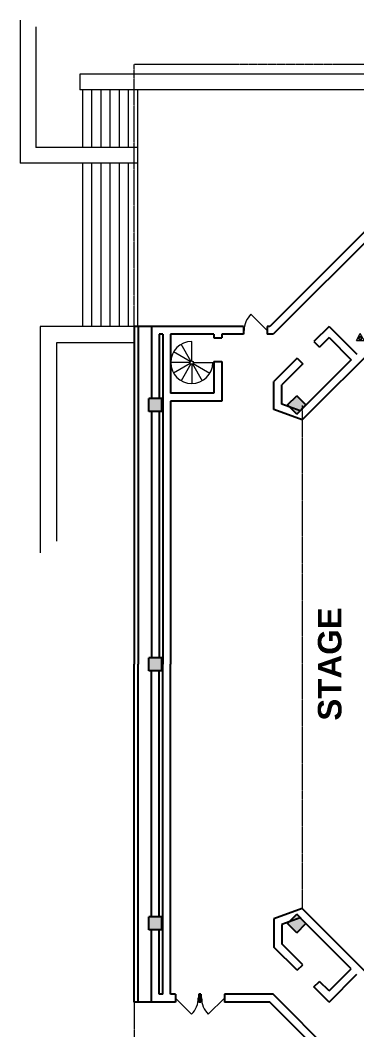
# Model space of a CAD drawing. Header units: inches. Extents: x -68 to 10561, y -2 to 2943.
# Drawn here: x 788 to 1302, y 824 to 2367 of the extents above; entities that cross this region are included whole.
import ezdxf
from ezdxf.enums import TextEntityAlignment as Align

# ---------------------------------------------------------------- set-up
doc = ezdxf.new("R2010")
doc.units = ezdxf.units.IN
doc.header["$MEASUREMENT"] = 0
doc.linetypes.add('DASHED', pattern=[0.75, 0.5, -0.25])
doc.layers.get('0').update_dxf_attribs({"linetype": 'CONTINUOUS', "lineweight": 5})
for name, color, linetype, lineweight in [('1_A-ANNO-TEXT-MISC', 4, 'CONTINUOUS', 5), ('1_A-CLNG-SUSP', 15, 'DASHED', 5), ('1_A-COLS-HTCH', 8, 'CONTINUOUS', 5), ('1_A-COLS-OTLN', 7, 'CONTINUOUS', 25), ('1_A-DOOR-SWNG', 124, 'CONTINUOUS', 5), ('1_A-FLOR-STRS', 134, 'CONTINUOUS', 5), ('1_A-WALL-FULL', 7, 'CONTINUOUS', 25), ('1_F-PROT-EQPM-EXT', 1, 'CONTINUOUS', 5), ('1_L-SITE', 13, 'CONTINUOUS', 5)]:
    doc.layers.add(name, color=color, linetype=linetype, lineweight=lineweight)
doc.styles.add('LBL1', font='swisseb.ttf')

# ---------------------------------------------------------------- blocks, each defined once
blk = doc.blocks.new('FEXT-SYM')
for p, q in [((-3, 0), (0, 5.2)), ((-3, 0), (3, 0)), ((-1.27, 1), (0, 3.2)), ((-1.27, 1), (1.27, 1)), ((3, 0), (0, 5.2)), ((1.27, 1), (0, 3.2))]:
    blk.add_line(p, q)

msp = doc.modelspace()

# ---------------------------------------------------------------- hatches: boundary and pattern name
at = {"layer": '1_A-COLS-HTCH'}
for points in [[(1210.4, 1764.7), (1224.5, 1778.9), (1210.4, 1793), (1196.2, 1778.9)], [(1004.4, 1768.9), (1004.4, 1788.9), (984.4, 1788.9), (984.4, 1768.9)], [(1004.4, 1372.9), (1004.4, 1392.9), (984.4, 1392.9), (984.4, 1372.9)], [(1004.4, 976.9), (1004.4, 996.9), (984.4, 996.9), (984.4, 976.9)], [(1210.4, 972.7), (1224.5, 986.9), (1210.4, 1001), (1196.2, 986.9)]]:
    msp.add_hatch(color=256, dxfattribs=at).paths.add_polyline_path(points)

# ---------------------------------------------------------------- linework, layer by layer
at = {"layer": '1_A-CLNG-SUSP'}
for p, q in [((962.4, 1898.9), (962.4, 2299)), ((1333.5, 2299), (962.4, 2299)), ((1218.8, 1778), (1218.8, 1009.5)), ((962.4, 866.9), (962.4, 470))]:
    msp.add_line(p, q, dxfattribs=at)
at = {"layer": '1_A-COLS-OTLN'}
for p, q in [((1196.2, 1778.9), (1210.4, 1793)), ((1224.5, 1778.9), (1210.4, 1793)), ((1004.4, 1788.9), (984.4, 1788.9)), ((984.4, 1768.9), (984.4, 1788.9)), ((1004.4, 1768.9), (1004.4, 1788.9)), ((1210.4, 1764.7), (1196.2, 1778.9)), ((1210.4, 1764.7), (1224.5, 1778.9)), ((1004.4, 1768.9), (984.4, 1768.9)), ((1004.4, 1392.9), (984.4, 1392.9)), ((984.4, 1372.9), (984.4, 1392.9)), ((1004.4, 1372.9), (1004.4, 1392.9)), ((1004.4, 1372.9), (984.4, 1372.9)), ((1004.4, 996.9), (984.4, 996.9)), ((984.4, 976.9), (984.4, 996.9)), ((1004.4, 976.9), (1004.4, 996.9)), ((1196.2, 986.9), (1210.4, 1001)), ((1224.5, 986.9), (1210.4, 1001)), ((1004.4, 976.9), (984.4, 976.9)), ((1210.4, 972.7), (1196.2, 986.9)), ((1210.4, 972.7), (1224.5, 986.9))]:
    msp.add_line(p, q, dxfattribs=at)
at = {"layer": '1_A-DOOR-SWNG'}
for p, q in [((1165.2, 1892.9), (1140.4, 1917.6)), ((1025.1, 872.9), (1049.9, 848.1)), ((1100.1, 872.9), (1075.4, 848.1))]:
    msp.add_line(p, q, dxfattribs=at)
for centre, start, end in [((1165.2, 1892.9), 135, 180.5366), ((1025.1, 872.9), 315, 0.5366), ((1100.1, 872.9), 179.4634, 225)]:
    msp.add_arc(centre, 35, start, end, dxfattribs=at)
at = {"layer": '1_A-FLOR-STRS'}
for p, q in [((883.6, 2172.3), (883.6, 2260.3)), ((897.6, 2172.3), (897.6, 2260.3)), ((911.6, 2172.3), (911.6, 2260.3)), ((925.6, 2172.3), (925.6, 2260.3)), ((939.6, 2172.3), (939.6, 2260.3)), ((953.6, 2172.3), (953.6, 2260.3)), ((967.6, 2172.3), (967.6, 2260.3)), ((883.6, 1899.5), (883.6, 2148.3)), ((897.6, 1899.5), (897.6, 2148.3)), ((911.6, 1899.5), (911.6, 2148.3)), ((925.6, 1899.5), (925.6, 2148.3)), ((939.6, 1899.5), (939.6, 2148.3)), ((953.6, 1899.5), (953.6, 2148.3)), ((967.6, 1899.5), (967.6, 2148.3)), ((1048.8, 1846), (1034, 1871.6)), ((1050.1, 1846.3), (1050.1, 1875.9)), ((1047.9, 1845.1), (1022.2, 1859.9)), ((1047.5, 1843.8), (1017.9, 1843.8)), ((1047.9, 1842.5), (1022.2, 1827.7)), ((1048.8, 1841.6), (1034, 1816)), ((1050.1, 1841.3), (1050.1, 1811.7)), ((1051.3, 1841.6), (1066.1, 1816)), ((1052.2, 1842.5), (1077.9, 1827.7)), ((1052.6, 1843.8), (1082.2, 1843.8))]:
    msp.add_line(p, q, dxfattribs=at)
msp.add_circle((1050.1, 1843.8), 2.51, dxfattribs=at)
msp.add_arc((1050.1, 1843.8), 32.1, 90, 0, dxfattribs=at)
at = {"layer": '1_A-WALL-FULL'}
for p, q in [((1349, 2078.6), (1169.2, 1898.9)), ((1541.2, 2078.6), (1218.8, 1756.2)), ((1353.9, 2066.6), (1174.2, 1886.9)), ((1129.2, 1898.9), (962.4, 1898.9)), ((962.4, 1898.9), (962.4, 1382.9)), ((968.4, 1898.9), (968.4, 1382.9)), ((988.4, 1898.9), (988.4, 1788.9)), ((1129.2, 1898.9), (1129.2, 1886.9)), ((1165.2, 1898.9), (1165.2, 1886.9)), ((1169.2, 1898.9), (1165.2, 1898.9)), ((1259.7, 1898.9), (1236.6, 1875.8)), ((1259.7, 1898.9), (1302.1, 1856.5)), ((1005.8, 1886.9), (1000.4, 1886.9)), ((1000.4, 1886.9), (1000.4, 1788.9)), ((1005.8, 1886.9), (1005.8, 1382.9)), ((1083.8, 1886.9), (1017.8, 1886.9)), ((1017.8, 1886.9), (1017.8, 1796.9)), ((1017.8, 1886.9), (1017.8, 1796.9)), ((1083.8, 1886.9), (1083.8, 1881.5)), ((1095.8, 1886.9), (1095.8, 1881.5)), ((1129.2, 1886.9), (1095.8, 1886.9)), ((1174.2, 1886.9), (1165.2, 1886.9)), ((1259.7, 1881.9), (1245.1, 1867.3)), ((1259.7, 1881.9), (1293.6, 1848)), ((1083.8, 1881.5), (1095.8, 1881.5)), ((1236.6, 1875.8), (1245.1, 1867.3)), ((1083.8, 1845.5), (1083.8, 1796.9)), ((1083.8, 1845.5), (1095.8, 1845.5)), ((1095.8, 1845.5), (1095.8, 1784.9)), ((1211.2, 1850.4), (1175.6, 1814.8)), ((1219.6, 1841.9), (1187.6, 1809.8)), ((1211.2, 1850.4), (1219.6, 1841.9)), ((1293.6, 1848), (1215.7, 1770.1)), ((1175.6, 1771.9), (1175.6, 1814.8)), ((1187.6, 1780.3), (1187.6, 1809.8)), ((1083.8, 1796.9), (1017.8, 1796.9)), ((1095.8, 1784.9), (1017.8, 1784.9)), ((1017.8, 1784.9), (1017.8, 1382.9)), ((1215.7, 1770.1), (1187.6, 1780.3)), ((988.4, 1768.9), (988.4, 1392.9)), ((1000.4, 1768.9), (1000.4, 1392.9)), ((1218.8, 1756.2), (1175.6, 1771.9)), ((962.4, 866.9), (962.4, 1382.9)), ((968.4, 866.9), (968.4, 1382.9)), ((988.4, 996.9), (988.4, 1372.9)), ((1000.4, 996.9), (1000.4, 1372.9)), ((1005.8, 878.9), (1005.8, 1382.9)), ((1017.8, 878.9), (1017.8, 1382.9)), ((1218.8, 1009.5), (1175.6, 993.9)), ((1541.2, 687.1), (1218.8, 1009.5)), ((1175.6, 993.9), (1175.6, 950.9)), ((1215.7, 995.6), (1187.6, 985.4)), ((1293.6, 917.7), (1215.7, 995.6)), ((988.4, 866.9), (988.4, 976.9)), ((1000.4, 878.9), (1000.4, 976.9)), ((1187.6, 985.4), (1187.6, 955.9)), ((1211.2, 915.3), (1175.6, 950.9)), ((1219.6, 923.8), (1187.6, 955.9)), ((1211.2, 915.3), (1219.6, 923.8)), ((1259.7, 883.8), (1293.6, 917.7)), ((1236.6, 889.9), (1245.1, 898.4)), ((1259.7, 883.8), (1245.1, 898.4)), ((1259.7, 866.8), (1302.1, 909.2)), ((1259.7, 866.8), (1236.6, 889.9)), ((1025.1, 866.9), (962.4, 866.9)), ((1005.8, 878.9), (1000.4, 878.9)), ((1025.1, 878.9), (1017.8, 878.9)), ((1025.1, 878.9), (1025.1, 866.9)), ((1064.1, 878.9), (1061.1, 878.9)), ((1061.1, 878.9), (1061.1, 866.9)), ((1064.1, 866.9), (1061.1, 866.9)), ((1064.1, 878.9), (1064.1, 866.9)), ((1100.1, 878.9), (1100.1, 866.9)), ((1174.2, 878.9), (1100.1, 878.9)), ((1169.2, 866.9), (1100.1, 866.9)), ((1349, 687.1), (1169.2, 866.9)), ((1353.9, 699.1), (1174.2, 878.9))]:
    msp.add_line(p, q, dxfattribs=at)
at = {"layer": '1_L-SITE'}
for p, q in [((788.2, 2366.7), (788.2, 2148.3)), ((812.2, 2356.8), (812.2, 2172.3)), ((1333.5, 2284.3), (879.2, 2284.3)), ((879.2, 2284.3), (879.2, 2260.3)), ((1333.5, 2260.3), (879.2, 2260.3)), ((967.6, 2172.3), (812.2, 2172.3)), ((967.6, 2148.3), (967.6, 2172.3)), ((967.6, 2148.3), (788.2, 2148.3)), ((962.4, 1898.9), (818.5, 1898.9)), ((818.5, 1898.9), (818.5, 1553)), ((843.4, 1874), (843.4, 1571.1)), ((962.4, 1874), (843.4, 1874))]:
    msp.add_line(p, q, dxfattribs=at)

# ---------------------------------------------------------------- block references
at = {"layer": '1_F-PROT-EQPM-EXT', "xscale": 2, "yscale": 2, "zscale": 2}
msp.add_blockref('FEXT-SYM', (1307.5, 1877.6), dxfattribs=at)

# ---------------------------------------------------------------- texts
at = {"layer": '1_A-ANNO-TEXT-MISC', "style": 'LBL1'}
msp.add_text('STAGE', height=36, rotation=90, dxfattribs=at).set_placement((1260.7, 1383.3), align=Align.MIDDLE)

doc.saveas('drawing.dxf')
